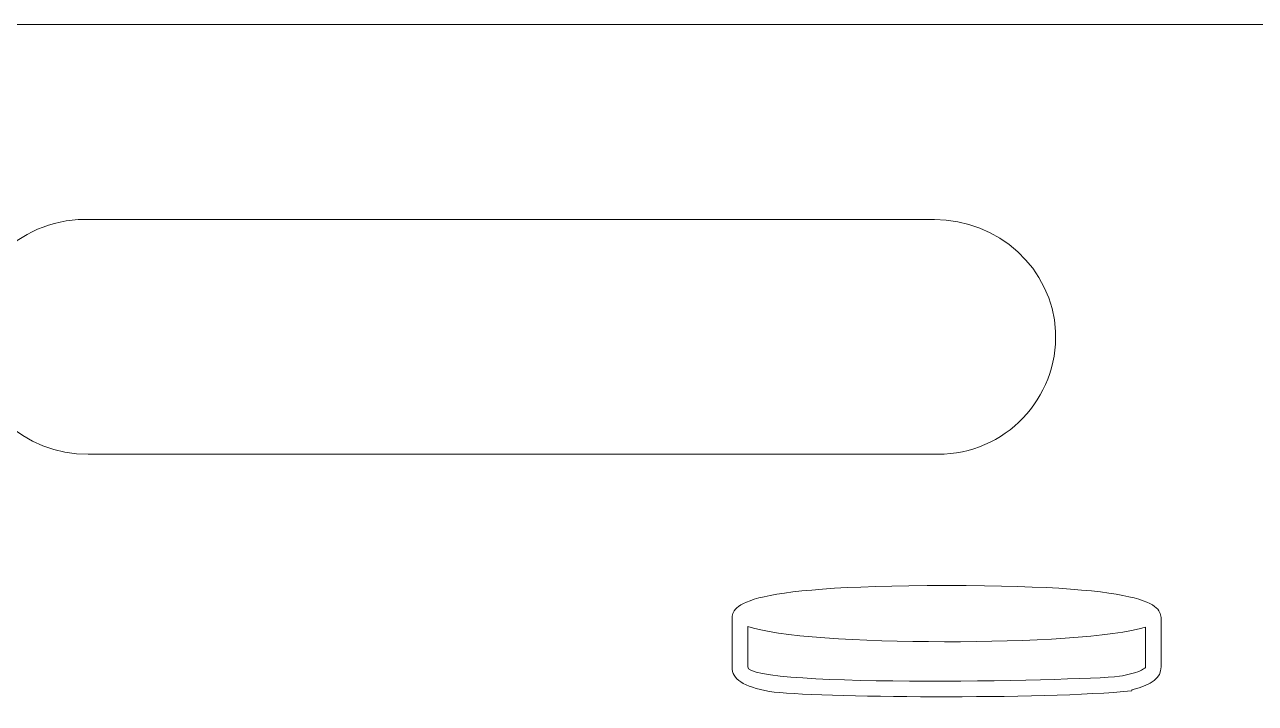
# Model space of a CAD drawing. Header units: inches. Extents: x 22.21 to 28.21, y -15.48 to -9.48.
# Drawn here: x 24.346 to 26.529, y -10.688 to -9.483 of the extents above; entities that cross this region are included whole.
import ezdxf

# ---------------------------------------------------------------- set-up
doc = ezdxf.new("R2010")
doc.units = ezdxf.units.IN
doc.header["$MEASUREMENT"] = 0
doc.layers.add('_U+0421_U+043B_U+043E_U+0439 1', color=7, linetype='Continuous')

# ---------------------------------------------------------------- blocks, each defined once
blk = doc.blocks.new('block 4')
at = {"layer": '_U+0421_U+043B_U+043E_U+0439 1', "color": 7, "lineweight": 9, "true_color": 0xffffff}
for points, knots in [([(25.6009, -10.6233), (25.6009, -10.6233), (25.6009, -10.5402), (25.6009, -10.5402), (25.6009, -10.5172), (25.6009, -10.4788), (25.9813, -10.4788), (26.3617, -10.4788), (26.3617, -10.5172), (26.3617, -10.5402), (26.3617, -10.5402), (26.3617, -10.6233), (26.3617, -10.6233), (26.3617, -10.6427), (26.3465, -10.6548), (26.3098, -10.6638), (26.3098, -10.6638), (26.3098, -10.6656), (26.3098, -10.6656), (26.1549, -10.6816), (25.7448, -10.6772), (25.6675, -10.667), (25.6202, -10.6578), (25.6009, -10.6451), (25.6009, -10.6233)], [0, 0, 0, 0, 1, 1, 1, 2, 2, 2, 3, 3, 3, 4, 4, 4, 5, 5, 5, 6, 6, 6, 7, 7, 7, 8, 8, 8, 8]), ([(26.3341, -10.624), (26.3341, -10.624), (26.334, -10.5527), (26.334, -10.5527), (26.2247, -10.5876), (25.7281, -10.5871), (25.6286, -10.5514), (25.6286, -10.5514), (25.6286, -10.6233), (25.6286, -10.6233), (25.6268, -10.6611), (26.2547, -10.6472), (26.2931, -10.6391), (26.3294, -10.6316), (26.334, -10.6241), (26.3341, -10.624)], [0, 0, 0, 0, 1, 1, 1, 2, 2, 2, 3, 3, 3, 4, 4, 4, 5, 5, 5, 5])]:
    blk.add_open_spline(points, degree=3, knots=knots, dxfattribs=at)

msp = doc.modelspace()

# ---------------------------------------------------------------- linework, layer by layer
at = {"layer": '_U+0421_U+043B_U+043E_U+0439 1', "color": 1, "lineweight": 9, "true_color": 0xff0000}
for points, knots in [([(22.2094, -9.8278), (22.2094, -9.8278), (22.2094, -15.1389), (22.2094, -15.1389), (22.2094, -15.3291), (22.3636, -15.4833), (22.5538, -15.4833), (22.5538, -15.4833), (27.8649, -15.4833), (27.8649, -15.4833), (28.0551, -15.4833), (28.2094, -15.3291), (28.2094, -15.1389), (28.2094, -15.1389), (28.2094, -9.8278), (28.2094, -9.8278), (28.2094, -9.6375), (28.0551, -9.4833), (27.8649, -9.4833), (27.8649, -9.4833), (22.5538, -9.4833), (22.5538, -9.4833), (22.3636, -9.4833), (22.2094, -9.6375), (22.2094, -9.8278)], [0, 0, 0, 0, 1, 1, 1, 2, 2, 2, 3, 3, 3, 4, 4, 4, 5, 5, 5, 6, 6, 6, 7, 7, 7, 8, 8, 8, 8]), ([(25.9663, -10.2459), (25.9663, -10.2459), (24.4589, -10.2459), (24.4589, -10.2459), (24.3464, -10.2459), (24.2492, -10.1594), (24.2443, -10.047), (24.239, -9.9277), (24.3342, -9.8292), (24.4524, -9.8292), (24.4524, -9.8292), (25.9598, -9.8292), (25.9598, -9.8292), (26.0723, -9.8292), (26.1695, -9.9157), (26.1744, -10.0281), (26.1797, -10.1475), (26.0845, -10.2459), (25.9663, -10.2459)], [0, 0, 0, 0, 1, 1, 1, 2, 2, 2, 3, 3, 3, 4, 4, 4, 5, 5, 5, 6, 6, 6, 6])]:
    msp.add_open_spline(points, degree=3, knots=knots, dxfattribs=at)

# ---------------------------------------------------------------- block references
at = {"layer": '_U+0421_U+043B_U+043E_U+0439 1'}
msp.add_blockref('block 4', (0, 0), dxfattribs=at)

doc.saveas('drawing.dxf')
